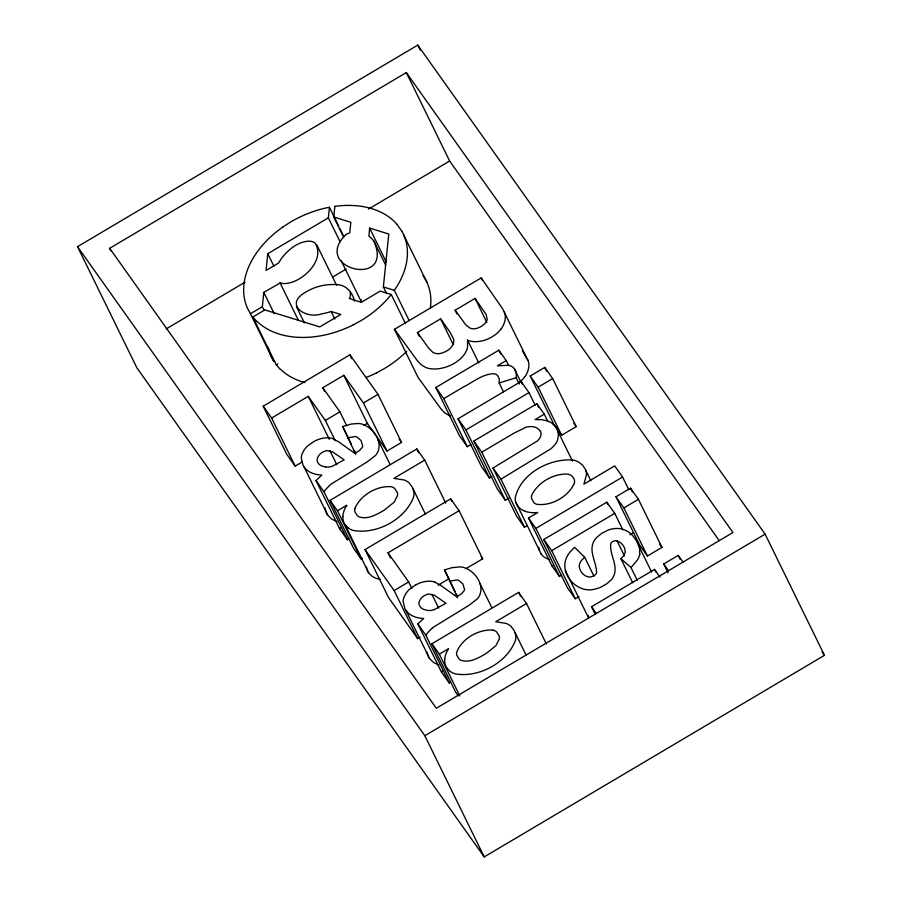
<?xml version="1.0" encoding="UTF-8"?>
<svg xmlns="http://www.w3.org/2000/svg" width="902" height="902" viewBox="0 0 902 902"><rect width="100%" height="100%" fill="white"/><g stroke="black" fill="none" stroke-linecap="round" stroke-linejoin="round"><path stroke-width="1.35" d="M386.451 293.24L383.361 286.937L388.785 234.024L369.628 228.093L368.873 236.155A41.65 29.033 -26.1 0 1 373.98 241.308M264.207 310.48L262.358 306.703L263.812 292.383L280.274 282.912A12.854 8.964 -26.1 0 0 281.435 283.352M283.217 226.752L290.455 222.117A86.073 60.006 -26.1 0 1 329.433 207.268L328.362 217.81L267.781 253.699L266.067 270.442L278.695 262.956A42.969 29.958 -26.1 0 1 281.898 257.927C288.448 249.482 297.84 241.668 308.946 241.15A13.056 9.11 -26.1 0 1 314.978 242.999C326.682 260.554 299.385 286.035 281.447 283.352M343.662 237.17L333.785 216.999L334.868 206.411M519.281 384.026L516.181 377.701L516.361 375.176A22.076 15.39 -26.1 0 0 514.399 368.805A14.049 9.787 -26.1 0 0 509.461 365.535A12.414 8.648 -26.1 0 0 508.051 365.299L497.352 365.874L506.248 360.608L508.728 365.671M639.789 554.121L639.552 547.83L636.451 540.839A80.515 56.127 -26.1 0 0 634.219 537.615C629.641 531.007 621.422 527.253 613.45 528.752A19.675 13.71 -26.1 0 0 608.173 530.083L601.848 533.251L597.169 536.994A17.972 12.527 -26.1 0 0 594.486 540.366C587.721 550.784 596.876 562.262 596.538 573.041A5.423 3.788 -26.1 0 1 594.125 575.566A7.904 5.502 -26.1 0 1 593.189 576.107L592.49 576.423A6.145 4.284 -26.1 0 1 589.356 577.043C583.774 576.547 578.983 570.842 579.298 565.272A11.5 8.017 -26.1 0 1 579.479 564.37A12.414 8.659 -26.1 0 1 581.238 560.762L584.654 557.199L574.585 547.334L570.278 551.731A27.342 19.066 -26.1 0 0 566.276 558.293C559.364 575.014 578.261 594.294 595.32 588.995A21.039 14.669 -26.1 0 0 600.98 587.112L607.08 583.571L611.387 579.625A16.405 11.444 -26.1 0 0 613.698 576.04C618.614 565.159 609.03 554.245 610.846 543.444A4.172 2.909 -26.1 0 1 612.481 541.73A5.051 3.518 -26.1 0 1 613.236 541.313A4.487 3.134 -26.1 0 1 615.671 540.693C621.027 541.245 625.864 547.21 625.097 552.599A11.275 7.859 -26.1 0 1 623.113 556.433L620.914 558.699L632.685 582.737M503.474 391.806L499.133 382.944L499.28 378.761L497.678 375.604A9.73 6.788 -26.1 0 0 493.732 373.732C482.333 374.059 473.009 382.211 463.233 387.105L443.75 398.65L435.835 387.51L498.851 350.19L506.248 360.608M637.207 580.178L631.005 567.527L637.432 560.018A23.587 16.439 -26.1 0 0 639.789 554.121M345.928 234.588C310.502 268.92 394.399 288.967 373.992 241.296L385.718 265.244M77.527 246.663L417.784 45.1L765.11 534.153L824.473 655.337L484.216 856.9L136.89 367.847L77.527 246.663L424.842 735.716L484.216 856.9M109.672 248.298L406.317 72.577L732.965 532.518L436.32 708.25L109.672 248.298L110.912 250.824M166.318 328.835L245.017 282.213M368.512 209.061L449.636 161.007L719.255 540.659M274.682 361.183L273.937 361.623L250.474 313.738L262.358 306.703M280.375 369.437L276.283 364.904L252.819 317.019L264.827 309.905L319.77 326.907L340.776 314.46L331.113 311.483A41.323 28.808 -26.1 0 1 321.8 313.806C306.173 319.624 283.623 304.786 305.203 292.406C314.11 286.825 324.788 284.074 335.273 284.558C345.229 284.096 352.479 291.786 354.531 301.133M332.883 276.914L346.142 269.067M276.283 364.904L277.782 364.013M302.271 461.925L295.18 466.12L286.757 454.258L263.204 406.182L349.92 354.824L377.994 394.354L401.548 442.431L387.003 451.045L367.351 423.376L343.797 375.3L322.792 387.736L324.652 391.536M450.504 415.991A24.647 17.183 -26.1 0 1 449.196 415.495L444.979 413.026L441.202 409.226L418.043 377.363L394.49 329.286L481.194 277.929L502.594 308.721L527.783 360.157L522.483 351.013M263.204 406.182L271.626 418.043L308.247 396.35L325.351 420.433L335.273 440.672M419.317 336.333L417.457 332.534L440.616 318.823L449.985 332.173L453.48 338.836A12.538 8.749 -26.1 0 1 453.729 340.099L453.762 341.655A12.121 8.445 -26.1 0 1 448.497 349.807L447.144 350.686A18.57 12.944 -26.1 0 1 445.52 351.611L441.687 353.167A10.474 7.295 -26.1 0 1 438.113 353.674M455.149 310.209L475.083 298.404L486.178 314.482L487.17 319.331A9.076 6.325 -26.1 0 1 486.539 321.191A9.821 6.844 -26.1 0 1 484.442 323.987L482.04 325.904A15.977 11.14 -26.1 0 1 480.563 326.795L477.519 328.148A9.843 6.866 -26.1 0 1 473.155 328.79A11.32 7.893 -26.1 0 1 470.077 328.159L465.827 324.9L455.149 310.209L457.01 313.997M325.351 420.433L339.896 411.819L346.718 425.733M343.797 375.3L363.45 402.968L377.994 394.354M363.844 425.451L367.351 423.376M491.928 476.56L489.504 477.992L481.589 466.853L458.047 418.776L521.052 381.456L528.967 392.595L535.168 405.246M530.207 376.033L544.752 367.418L552.667 378.558L576.22 426.635L561.675 435.249L553.76 424.109L530.207 376.033L538.122 387.172L561.675 435.249M362.187 558.169L361.037 558.845L353.629 548.427L330.076 500.351L416.792 448.982L424.695 460.121L445.768 503.136M458.047 418.776L465.951 429.916L528.967 392.595M538.122 387.172L552.667 378.558M330.076 500.351L337.483 510.769L346.672 505.323M424.695 460.121L393.903 478.364L404.367 480.033A25.132 17.521 -26.1 0 1 409.034 482.852L412.327 487.136L413.736 491.218A26.767 18.66 -26.1 0 1 413.691 496.72C405.393 519.439 376.72 534.818 353.077 530.41A25.73 17.939 -26.1 0 1 348.048 527.783M508.897 498.163L505.334 500.283L497.419 489.143L473.866 441.055L536.882 403.735L544.278 414.153L547.999 421.753M435.835 387.51L459.389 435.587L467.304 446.727L470.957 444.562M544.278 414.153L535.089 419.599L541.876 419.701L547.559 420.941A26.857 18.728 -26.1 0 1 552.137 423.342L555.621 426.905A28.774 20.058 -26.1 0 1 558.417 434.719M473.866 441.055L481.781 452.206L514.084 433.107L525.415 427.548M526.926 525.776L524.468 527.23L516.564 516.091L493.011 468.014L537.152 441.101A9.945 6.934 -26.1 0 0 538.201 440.12A11.038 7.69 -26.1 0 0 540.388 431.1M420.118 637.195L417.694 638.627L388.593 597.665L365.051 549.577L450.673 498.851L459.095 510.712L482.649 558.789L465.782 568.79M493.011 468.014L500.926 479.154L550.558 448.993A21.941 15.289 -26.1 0 0 556.534 442.318A15.751 10.982 -26.1 0 0 557.695 439.657L558.361 435.767A27.894 19.449 -26.1 0 0 558.361 434.73M390.487 557.887L388.007 552.825L459.095 510.712M365.051 549.577L394.14 590.551L408.685 581.937L411.786 588.262M561.608 575.183L559.443 576.468L552.035 566.05L528.482 517.973L537.671 512.528L535.912 512.652A29.428 20.509 -26.1 0 1 525.314 511.389M438.068 585.206L448.914 578.78M528.482 517.973L535.889 528.392L622.594 477.034L628.795 489.685M578.904 596.594L575.262 598.748L567.347 587.608L543.805 539.531L606.809 502.211L614.724 513.351L622.786 529.801M615.965 496.788L630.509 488.174L638.424 499.313L661.978 547.39L647.433 556.004L639.518 544.864L615.965 496.788L623.88 507.927L647.433 556.004M543.805 539.531L551.708 550.671L614.724 513.351M623.88 507.927L638.424 499.313M552.035 566.05L553.185 565.362M458.25 695.724L455.465 691.823L431.911 643.746L518.627 592.377L526.531 603.517L546.375 644.005M629.889 534.739L633.148 532.811M431.911 643.746L439.319 654.164L448.508 648.718M526.531 603.517L495.739 621.76L506.202 623.429A25.132 17.521 -26.1 0 1 510.87 626.247L514.163 630.532L515.572 634.613A26.767 18.66 -26.1 0 1 515.527 640.116C507.228 662.835 478.556 678.214 454.912 673.805A25.73 17.939 -26.1 0 1 449.884 671.178L446.873 668.032M595.241 614.33L591.532 606.742L654.536 569.41L660.072 577.212M668.032 572.849L663.692 563.987L678.236 555.373L682.983 562.059M424.842 735.716L765.11 534.153M415.394 585.116L409.44 589.378A19.652 13.699 -26.1 0 0 405.686 593.843L404.028 597.147A20.611 14.364 -26.1 0 0 403.093 601.397L404.964 608.85A37.963 26.474 -26.1 0 0 406.001 610.474C409.925 616.122 417.107 618.174 423.669 618.479A10.655 7.43 -26.1 0 1 423.331 618.795L418.855 622.989A36.903 25.73 -26.1 0 0 417.874 623.981L441.428 672.058L449.343 683.197L425.789 635.121L417.874 623.981M353.02 325.013L360.597 320.875A86.118 60.039 -26.1 0 0 391.254 294.503L405.449 323.491M376.472 372.898L384.06 368.76A86.118 60.039 -26.1 0 0 406.701 351.363M434.257 609.594L445.994 603.235L434.336 595.219L429.002 594.035A7.723 5.378 -26.1 0 0 425.8 594.88L423.613 596.109A9.651 6.731 -26.1 0 0 420.174 599.672L419.971 600.044A11.354 7.915 -26.1 0 0 419.43 601.217A9.629 6.72 -26.1 0 0 419.227 604.915L419.847 606.257A14.657 10.215 -26.1 0 0 423.714 609.391L427.379 610.395A12.267 8.558 -26.1 0 0 434.268 609.639M355.726 454.292L342.681 426.511L351.498 424.019L358.049 423.512A22.561 15.729 -26.1 0 1 360.992 423.827C372.391 426.601 383.305 441.01 377.476 452.635A14.894 10.384 -26.1 0 1 376.134 454.653A11.951 8.332 -26.1 0 1 375.255 455.668L367.159 461.914L331.778 483.664A24.591 17.138 -26.1 0 0 330.38 484.802A39.429 27.488 -26.1 0 0 324.01 491.737L347.507 539.802A39.429 27.488 -26.1 0 1 348.792 538.223M457.562 597.688L444.517 569.906L452.15 567.64L459.896 566.907A22.561 15.729 -26.1 0 1 462.827 567.223C474.238 569.996 485.141 584.406 479.312 596.042A14.894 10.384 -26.1 0 1 477.97 598.049A11.951 8.332 -26.1 0 1 477.09 599.063L468.995 605.31L433.614 627.059A24.591 17.138 -26.1 0 0 432.216 628.198M347.665 437.842L354.993 436.568A7.971 5.559 -26.1 0 1 355.76 436.658A8.355 5.829 -26.1 0 1 356.809 436.929L360.992 440.469L362.751 446.118A5.694 3.969 -26.1 0 1 362.412 447.166L359.751 450.301L354.926 453.458L338.622 441.822L333.312 438.992M449.5 581.249L456.829 579.963A7.971 5.559 -26.1 0 1 457.596 580.054A8.355 5.829 -26.1 0 1 458.644 580.324L462.839 583.865L464.586 589.513A5.694 3.969 -26.1 0 1 464.248 590.562L461.587 593.696L456.762 596.853L440.469 585.218L435.147 582.388M499.133 382.944L516.181 377.701M325.543 466.999L321.867 465.996A14.657 10.215 -26.1 0 1 317.989 462.873L317.391 461.508A9.629 6.72 -26.1 0 1 317.594 457.821A11.354 7.915 -26.1 0 1 318.135 456.649L318.338 456.277A9.651 6.731 -26.1 0 1 321.777 452.703L323.965 451.485A7.723 5.378 -26.1 0 1 327.167 450.639L332.5 451.823L344.158 459.84L332.421 466.199A12.267 8.558 -26.1 0 1 325.554 466.977M380.328 579.377L376.63 578.486A25.73 17.939 -26.1 0 1 371.601 575.859L368.591 572.714L345.038 524.637A25.515 17.792 -26.1 0 1 342.873 516.632M493.067 630.103C478.635 628.965 461.542 638.684 456.615 652.529A13.71 9.561 -26.1 0 0 456.773 655.28L459.062 659.001A12.391 8.637 -26.1 0 0 461.531 660.433C468.871 662.744 476.38 658.99 482.694 655.517A65.316 45.54 -26.1 0 0 486.573 653.172L495.897 645.652L499.313 638.999A13.406 9.347 -26.1 0 0 499.246 636.068L496.404 631.704A13.643 9.516 -26.1 0 0 493.067 630.103M333.785 216.999L350.844 222.287L349.739 232.885A13.18 9.189 -26.1 0 0 345.928 234.588M383.361 286.937L394.343 290.331L409.158 320.571M391.243 294.503L380.227 291.098L361.285 302.317L349.39 298.528A13.327 9.291 -26.1 0 0 350.461 295.123L350.202 292.316M337.055 521.717L331.677 519.09L327.708 515.155A37.963 26.474 -26.1 0 1 326.682 513.531L324.821 507.758M438.891 665.112L433.512 662.485L429.555 658.561A37.963 26.474 -26.1 0 1 428.518 656.927L426.759 651.988M280.015 282.788L298.539 320.593M348.048 527.783L345.038 524.637M620.914 558.699L631.005 567.527M252.819 317.019L256.912 321.552M397.027 224.463L401.706 231.047M333.481 438.778A20.385 14.206 -26.1 0 0 313.58 441.743L307.605 445.983A19.652 13.699 -26.1 0 0 303.85 450.448L302.193 453.751A20.611 14.364 -26.1 0 0 301.257 458.002L303.128 465.455A37.963 26.474 -26.1 0 0 304.154 467.078C308.089 472.727 315.272 474.779 321.834 475.072A10.655 7.43 -26.1 0 1 321.495 475.399L317.019 479.582A36.903 25.73 -26.1 0 0 316.038 480.574L339.592 528.662L347.507 539.802M822.026 651.887L824.473 655.337M622.594 477.034L614.679 465.883L583.887 484.137L586.492 474.723A25.132 17.521 -26.1 0 0 585.567 469.683L582.636 465.184L579.129 462.354A26.767 18.66 -26.1 0 0 573.604 460.144C549.949 457.765 520.183 473.651 515.2 498.096A25.515 17.792 -26.1 0 0 515.809 502.256L517.703 506.011M573.841 423.286L576.22 426.635M659.599 544.041L661.978 547.39M663.692 563.987L668.438 570.673M417.457 332.534L428.303 347.665L432.61 352.152A12.752 8.896 -26.1 0 0 438.113 353.685M394.49 329.286L417.649 361.15L421.426 364.938L425.631 367.418A24.647 17.183 -26.1 0 0 428.991 368.478A27.41 19.111 -26.1 0 0 440.65 368.399A30.341 21.152 -26.1 0 0 453.593 363.754A30.048 20.949 -26.1 0 0 456.13 362.153L459.4 359.718A23.813 16.608 -26.1 0 0 465.398 352.761A23.429 16.326 -26.1 0 0 467.563 347.338L467.574 340.11L478.736 362.886M591.532 606.742L596.278 613.428M399.135 439.048L401.548 442.431M481.116 556.635L482.649 558.789M322.792 387.736L339.896 411.819M388.007 552.825L408.685 581.937M316.038 480.574L323.953 491.725M541.245 554.087L515.809 502.256M422.993 275.55L425.169 278.943A86.276 60.152 -26.1 0 1 430.344 308.304M250.474 313.738L247.588 308.473A86.141 60.051 -26.1 0 1 283.228 226.774M271.04 356.358L273.937 361.623M678.236 555.373L680.097 559.172M417.784 45.1L420.264 50.151M630.509 488.174L632.37 491.962M654.536 569.41L655.777 571.947M639.281 546.883L651.684 572.184M406.317 72.577L449.636 161.007M544.752 367.418L546.612 371.207M606.809 502.211L608.049 504.737M585.917 470.641L590.866 480.755M617.047 540.828L624.488 556.015M557.605 430.682L572.477 461.046M481.194 277.929L482.435 280.454M536.882 403.735L538.742 407.535M521.052 381.456L522.292 383.981M514.377 368.817L521.018 382.38M475.083 298.404L486.854 322.442M498.851 350.19L500.711 353.979M584.654 557.199L593.956 576.175M403.521 234.576L426.984 282.461M565.328 570.47L588.69 618.141M440.616 318.823L453.007 344.124M551.708 550.671L575.262 598.748M535.889 528.392L559.443 576.468M500.926 479.154L524.468 527.23M481.781 452.206L505.334 500.283M369.628 228.093L386.293 262.121M465.951 429.916L489.504 477.992M443.75 398.65L467.304 446.727M518.627 592.377L520.488 596.177M329.433 207.28L338.701 226.188M339.93 228.702L343.019 235.005M328.362 217.81L340.088 241.759M341.193 260.723L361.555 302.317M450.673 498.851L451.913 501.388M515.031 632.539L526.182 655.303M316.884 245.073L336.649 285.404M416.792 448.982L418.641 452.781M479.909 583.357L491.691 607.396M331.113 311.483L334.822 319.049M349.92 354.824L351.78 358.613M413.195 489.143L425.586 514.444M363.45 402.968L387.003 451.045M444.517 569.906L455.048 591.408M456.288 593.944L457.528 596.47M378.073 439.962L389.844 464M296.431 306.635L304.402 322.905M267.781 253.699L273.949 266.304M431.821 594.181L438.631 608.095M342.681 426.511L351.352 444.224M354.452 450.549L355.692 453.075M263.812 292.383L274.309 313.806M439.319 654.164L459.772 695.916M308.247 396.35L329.331 439.364M329.974 450.786L336.796 464.699M406.001 610.474L429.555 658.561M394.14 590.551L417.694 638.627M337.483 510.769L361.037 558.845M304.154 467.078L327.708 515.155M271.626 418.043L295.18 466.12M588.634 617.509L588.329 615.446M361.071 299.611L361.398 301.46M353.156 324.934A86.118 60.039 -26.1 0 1 257.138 321.462M376.619 372.819A86.118 60.039 -26.1 0 1 366.336 377.408M304.91 382.617A86.118 60.039 -26.1 0 1 280.59 369.346M271.096 356.335A86.141 60.051 -26.1 0 1 268.142 347.383M401.751 231.025A86.276 60.152 -26.1 0 1 394.309 290.32M334.8 206.344A86.276 60.152 -26.1 0 1 397.004 224.339M446.817 668.078A25.515 17.792 -26.1 0 1 444.709 660.027A30.228 21.073 -26.1 0 1 444.754 658.764M444.686 658.776A30.769 21.456 -26.1 0 1 448.553 648.73M425.857 635.132A39.429 27.488 -26.1 0 1 432.182 628.175M449.41 683.209A39.429 27.488 -26.1 0 1 450.628 681.63M441.428 672.058A36.903 25.73 -26.1 0 1 442.408 671.065M415.416 585.139A20.385 14.206 -26.1 0 1 435.316 582.173M342.828 516.643A30.228 21.073 -26.1 0 1 342.918 515.369A30.769 21.456 -26.1 0 1 346.718 505.334M368.523 572.759A25.515 17.792 -26.1 0 1 366.494 567.121M339.592 528.662A36.903 25.73 -26.1 0 1 340.573 527.67M504.342 312.036A26.564 18.525 -26.1 0 1 501.016 329.095M500.937 329.072A22.911 15.965 -26.1 0 1 492.706 336.435A24.275 16.924 -26.1 0 1 467.473 340.234M527.895 360.112A26.564 18.525 -26.1 0 1 524.569 377.171M524.49 377.149A22.911 15.965 -26.1 0 1 520.037 381.817M525.392 427.401A14.928 10.407 -26.1 0 1 539.982 430.942M525.381 511.299A26.181 18.243 -26.1 0 1 517.613 506.056M549.532 559.68A29.428 20.509 -26.1 0 1 548.867 559.465M548.935 559.375A26.181 18.243 -26.1 0 1 541.166 554.144M539.362 550.333A25.515 17.792 -26.1 0 1 538.787 547.255M354.892 508.401L354.779 509.134A13.71 9.561 -26.1 0 0 354.937 511.885L357.215 515.606A12.391 8.637 -26.1 0 0 359.695 517.026C367.035 519.349 374.544 515.594 380.858 512.122A65.316 45.54 -26.1 0 0 384.737 509.777L394.05 502.256L397.478 495.604A13.406 9.347 -26.1 0 0 397.41 492.672L394.569 488.309A13.643 9.516 -26.1 0 0 391.231 486.708C376.901 485.513 360.496 495.108 354.892 508.401M574.45 483.032C568.621 496.495 551.212 506.574 536.555 504.229A12.921 9.009 -26.1 0 1 533.984 502.741L531.515 498.321A13.293 9.268 -26.1 0 1 531.594 495.536C537.536 482.491 553.884 473.031 568.192 474.181A13.541 9.448 -26.1 0 1 571.541 475.771L572.804 476.989A16.563 11.546 -26.1 0 1 573.785 478.488L574.382 480.112A13.406 9.347 -26.1 0 1 574.45 483.032"/></g></svg>
